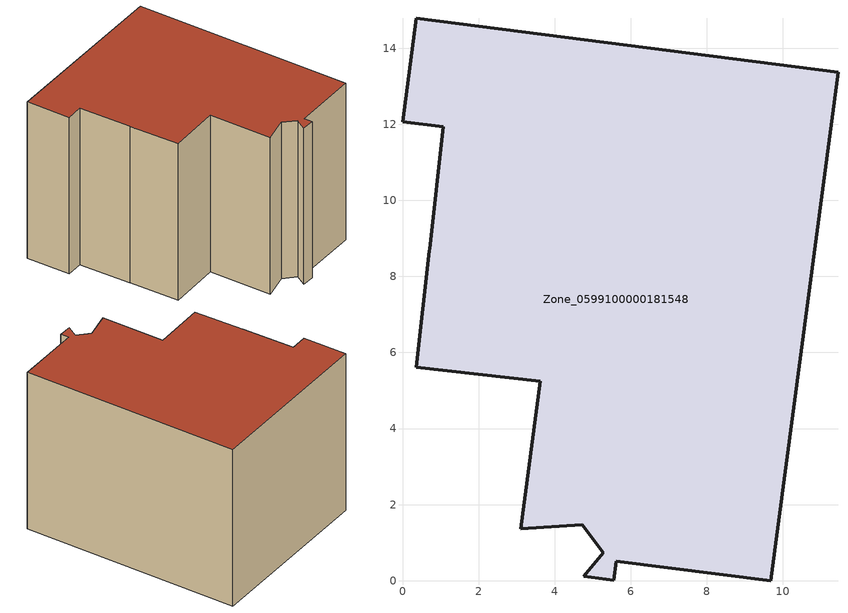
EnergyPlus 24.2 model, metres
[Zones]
Zone_0599100000181548
 floor ground (C_G): 0.71,8.68 0.72,8.73 1.07,11.94 0,12.06 0.36,14.78 11.45,13.37 9.68,0 5.62,0.51 5.55,0.01 4.76,0.12 5.28,0.74 4.72,1.48 3.11,1.36 3.62,5.25 0.37,5.61 z0
 wall outside (C_F): 11.45,13.37 0.36,14.78 0,12.06 1.07,11.94 0.72,8.73 0.71,8.68 0.37,5.61 3.62,5.25 3.11,1.36 4.72,1.48 5.28,0.74 4.76,0.12 5.55,0.01 5.62,0.51 9.68,0 11.45,13.37 z0:10.3
 roof outside (C_R): 0.72,8.73 0.71,8.68 0.37,5.61 3.62,5.25 3.11,1.36 4.72,1.48 5.28,0.74 4.76,0.12 5.55,0.01 5.62,0.51 9.68,0 11.45,13.37 0.36,14.78 0,12.06 1.07,11.94 z10.3
[BUILDING]
Pand.0599100000181548: North Axis=0; Terrain=City; Loads Convergence Tolerance Value=0.04; Temperature Convergence Tolerance Value=0.4; Solar Distribution=FullExterior; Maximum Number of Warmup Days=25; Minimum Number of Warmup Days=1
[Site:Location]
Rotterdam.The.Hague.AP_ZH_NLD Design_Conditions: Latitude=51.96; Longitude=4.45; Time Zone=1; Elevation=-4.5
[SITE:GROUNDTEMPERATURE:BUILDINGSURFACE]
18, 18, 18, 18, 18, 18, 18, 18, 18, 18, 18, 18
[MATERIAL] Thermal Absorptance=0.9; Solar Absorptance=0.7; Visible Absorptance=0.7
Name | Roughness | Thickness | Conductivity | Density | Specific Heat
G.TC.1946 | MediumSmooth | 0.15 | 1 | 540 | 1210
F.TC.1946 | Rough | 0.3 | 0.857143 | 1920 | 840
R.TC.1946 | MediumRough | 0.2 | 0.909091 | 1500 | 1000
[CONSTRUCTION]
C_G: G.TC.1946
C_F: F.TC.1946
C_R: R.TC.1946
[ZONE]
Zone_0599100000181548: Type=1; Multiplier=1; Ceiling Height=Autocalculate; Volume=Autocalculate; Floor Area=autocalculate; Part of Total Floor Area=Yes
[ZONEINFILTRATION:DESIGNFLOWRATE]
Infil_Zone_0599100000181548: Zone or ZoneList or Space or SpaceList=Zone_0599100000181548; Schedule=AlwaysOn; Design Flow Rate Calculation Method=Flow/Area; Flow Rate per Floor Area=0.003; Constant Term Coefficient=1; Temperature Term Coefficient=0; Velocity Term Coefficient=0; Velocity Squared Term Coefficient=0
[HVACTEMPLATE:ZONE:IDEALLOADSAIRSYSTEM]
Zone_0599100000181548: Maximum Heating Supply Air Temperature=50; Minimum Cooling Supply Air Temperature=13; Maximum Heating Supply Air Humidity Ratio=0.0156; Minimum Cooling Supply Air Humidity Ratio=0.0077; Heating Limit=NoLimit; Cooling Limit=NoLimit; Dehumidification Control Type=ConstantSensibleHeatRatio; Cooling Sensible Heat Ratio=0.7; Dehumidification Setpoint=60; Humidification Control Type=None; Humidification Setpoint=30; Outdoor Air Method=None; Outdoor Air Flow Rate per Person=0.00944; Outdoor Air Flow Rate per Zone Floor Area=0; Outdoor Air Flow Rate per Zone=0; Demand Controlled Ventilation Type=None; Outdoor Air Economizer Type=NoEconomizer; Heat Recovery Type=None; Sensible Heat Recovery Effectiveness=0.7; Latent Heat Recovery Effectiveness=0.65
[ZONECONTROL:THERMOSTAT]
ThermostatControl_Zone_0599100000181548: Zone or ZoneList=Zone_0599100000181548; Control Type Schedule=DualSetpointControlType; Control 1=Thermostat_Zone_0599100000181548; Temperature Difference Between Cutout And Setpoint=0
[THERMOSTATSETPOINT:DUALSETPOINT]
Thermostat_Zone_0599100000181548: Heating Setpoint Temperature Schedule=HeatingSetpoint_Zone_0599100000181548; Cooling Setpoint Temperature Schedule=CoolingSetpoint_Zone_0599100000181548
[SCHEDULE:COMPACT]
HeatingSetpoint_Zone_0599100000181548: Through: 12/31, For: AllDays, Until: 24:00, 21
CoolingSetpoint_Zone_0599100000181548: Through: 12/31, For: AllDays, Until: 24:00, 24
DualSetpointControlType: Through: 12/31, For: AllDays, Until: 24:00, 4
AlwaysOn: Through: 12/31, For: AllDays, Until: 24:00, 1
